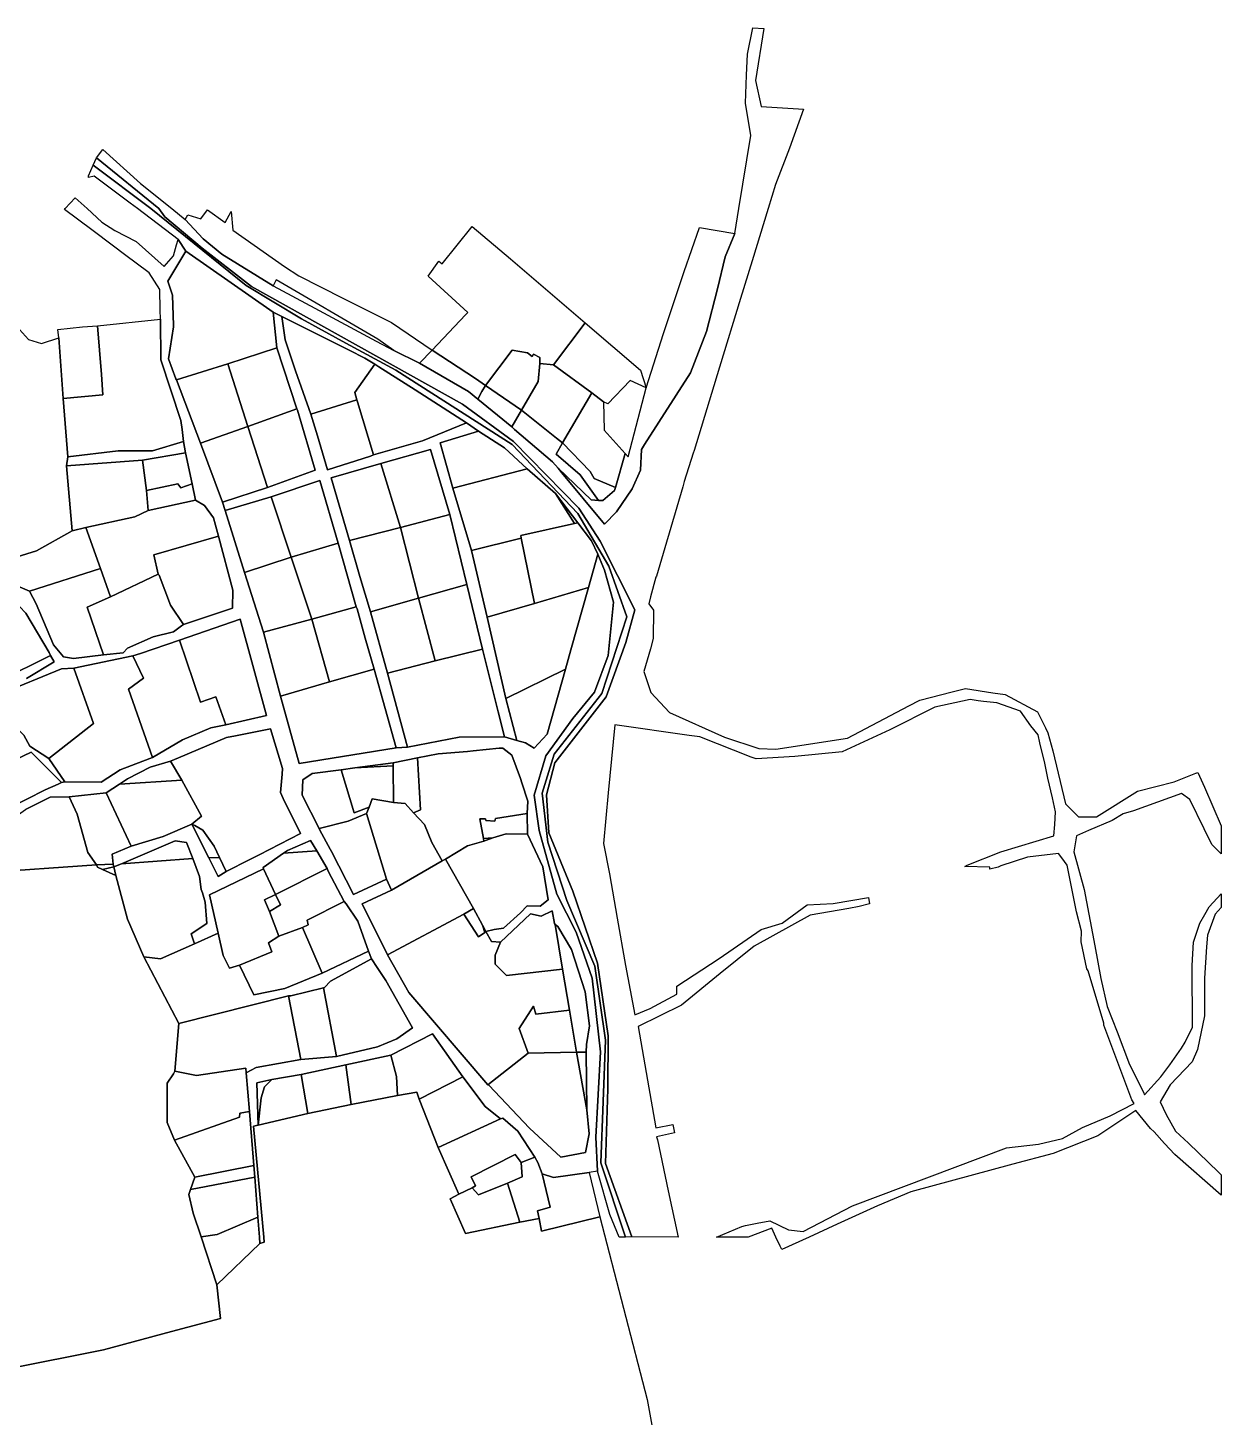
# Model space of a CAD drawing. Header units: feet. Extents: x 197796 to 199821, y 552499 to 555392.
# Drawn here: x 199588.9 to 199821.1, y 554070.7 to 554340.9 of the extents above; entities that cross this region are included whole.
import ezdxf

# ---------------------------------------------------------------- set-up
doc = ezdxf.new("R2010")
doc.units = ezdxf.units.FT
doc.header["$MEASUREMENT"] = 0
doc.layers.add('wipco_지적', color=20, linetype='CONTINUOUS')

msp = doc.modelspace()

# ---------------------------------------------------------------- linework, layer by layer
at = {"layer": 'wipco_지적', "color": 20}
for points in [[(199732.1, 554340.78), (199730.45, 554330.69), (199731.61, 554325.64), (199738.82, 554325.2), (199739.82, 554325.08), (199737.07, 554317.54), (199734.35, 554310.43), (199732.92, 554305.76), (199729.83, 554295.61), (199727.58, 554288.26), (199723.48, 554274.92), (199721.94, 554269.84), (199718.54, 554258.74), (199718.34, 554258.24), (199716.62, 554252.67), (199716.37, 554251.64), (199712.87, 554239.8), (199711.23, 554234.3), (199711.11, 554234.1), (199710.06, 554230.29), (199709.71, 554228.88), (199710.62, 554227.65), (199710.55, 554222.17), (199710.04, 554220.13), (199708.73, 554215.72), (199710.13, 554211.68), (199713.78, 554207.75), (199724.48, 554202.95), (199731.14, 554200.79), (199734.44, 554200.62), (199748.38, 554202.77), (199760.28, 554209.1), (199762.42, 554210.16), (199768.73, 554211.77), (199771.3, 554212.44), (199776.61, 554211.62), (199779.01, 554211.29), (199785.33, 554207.91), (199786.88, 554204.78), (199787.35, 554203.79), (199788.31, 554200.29), (199790.75, 554190.02), (199793.27, 554187.5), (199794.66, 554187.47), (199796.78, 554187.5), (199804.79, 554192.47), (199811.9, 554194.29), (199816.15, 554195.97), (199816.52, 554196.12), (199817.79, 554193.27), (199821.06, 554185.72), (199821.06, 554180.28), (199819.23, 554182.08), (199817.75, 554185.15), (199814.94, 554190.87), (199813.33, 554191.99), (199804.01, 554188.64), (199801.99, 554188.09), (199799.86, 554186.75), (199795.26, 554184.84), (199792.93, 554183.81), (199792.39, 554180.67), (199794.37, 554173.33), (199796.45, 554162.39), (199797.65, 554156.05), (199798.85, 554150.59), (199800.82, 554145.66), (199803.25, 554139.33), (199805.94, 554133.96), (199806.16, 554133.43), (199809.33, 554136.93), (199811.05, 554139.27), (199813.36, 554142.51), (199814.05, 554143.67), (199815.48, 554146.58), (199815.42, 554158.54), (199815.67, 554163.12), (199816.9, 554166.8), (199817.84, 554168.47), (199818.73, 554170.01), (199821.06, 554172.52), (199821.06, 554169.88), (199819.9, 554168.55), (199818.41, 554164.49), (199818.17, 554162.21), (199817.78, 554156.09), (199817.81, 554149.8), (199817.78, 554148.81), (199816.43, 554142.25), (199815.38, 554139.81), (199811.1, 554135.39), (199809.18, 554132.05), (199810.36, 554129.56), (199812.19, 554126.38), (199814.67, 554124.01), (199820.55, 554118.37), (199821.06, 554117.89), (199821.06, 554113.92), (199812.03, 554121.83), (199810.03, 554123.97), (199807.99, 554126.25), (199807.29, 554126.85), (199804.48, 554130.4), (199797.06, 554125.46), (199788.35, 554122.02), (199780.5, 554119.93), (199760.69, 554114.54), (199754.22, 554111.81), (199746.38, 554108.24), (199740.92, 554105.76), (199735.6, 554103.33), (199735.25, 554103.99), (199734.44, 554105.76), (199733.64, 554107.49), (199729.06, 554105.76), (199722.92, 554105.76), (199727.8, 554107.82), (199728.51, 554108.02), (199730.78, 554108.46), (199733.27, 554108.89), (199736.87, 554107.19), (199739.78, 554106.84), (199749.34, 554111.85), (199779.27, 554123.09), (199785.53, 554123.84), (199790.21, 554124.92), (199794.09, 554127.08), (199799.49, 554129.36), (199804.11, 554131.75), (199803.65, 554132.43), (199798.2, 554146.95), (199798.22, 554147.33), (199795.16, 554157.53), (199794.89, 554157.94), (199793.79, 554163.14), (199793.88, 554165.24), (199792.9, 554169.01), (199791.11, 554178.09), (199790.04, 554179.53), (199789.42, 554180.34), (199783.37, 554179.61), (199778.22, 554177.93), (199777.65, 554177.7), (199776.07, 554177.3), (199776.03, 554177.69), (199771.17, 554177.82), (199771.65, 554178.09), (199778.18, 554180.66), (199788.5, 554183.8), (199788.67, 554185.99), (199788.84, 554188.45), (199788.21, 554191.2), (199787.34, 554195.03), (199786.73, 554197.91), (199785.77, 554201.9), (199785.44, 554203.4), (199784.05, 554205.16), (199782.03, 554208), (199777.43, 554209.65), (199774.8, 554209.93), (199773.76, 554210.06), (199772.2, 554210.27), (199765.36, 554208.78), (199756.6, 554204.4), (199747.35, 554200.11), (199738.13, 554199.23), (199730.59, 554198.76), (199729.61, 554199.07), (199719.67, 554203.07), (199717.59, 554203.3), (199703.09, 554205.36), (199701.85, 554192.14), (199700.93, 554182.3), (199702.06, 554176.39), (199703.55, 554167.79), (199705.2, 554158.57), (199707, 554148.99), (199710.01, 554150.19), (199715.16, 554152.98), (199715.19, 554154.53), (199723.43, 554159.96), (199731.6, 554165.54), (199735.69, 554166.82), (199740.51, 554170.39), (199745.57, 554170.62), (199752.46, 554171.78), (199752.68, 554170.58), (199750.61, 554170.07), (199748.64, 554169.67), (199741.11, 554168.38), (199730.19, 554162.32), (199723.6, 554157.02), (199716.11, 554150.87), (199707.65, 554146.72), (199709.49, 554136.25), (199711.09, 554127), (199714.37, 554127.66), (199714.71, 554126), (199711.24, 554125.28), (199711.41, 554124.69), (199713.49, 554114.76), (199715.44, 554105.76), (199706.42, 554105.77), (199701.3, 554120.04), (199701.75, 554134.57), (199701.82, 554144.86), (199699.77, 554159.04), (199694.97, 554173.02), (199690.25, 554184.38), (199689.85, 554191.77), (199691.48, 554197.96), (199701.44, 554210.8), (199705.25, 554221.39), (199707.02, 554227.72), (199700.28, 554241.11), (199696.13, 554247.52), (199683.4, 554260.49), (199673.52, 554267.71), (199632.46, 554290.63), (199622.85, 554298.06), (199615.57, 554304.19), (199614.42, 554305.76), (199602.31, 554315.62), (199603.54, 554317.27), (199610.87, 554310.68), (199616.96, 554305.76), (199619.56, 554303.66), (199623.02, 554299.92), (199626.67, 554296.89), (199636.67, 554290.77), (199644.79, 554286.38), (199656.69, 554279.96), (199660.16, 554278.2), (199665.12, 554275.69), (199674.65, 554270.21), (199676.49, 554268.71), (199683.07, 554263.32), (199683.61, 554262.79), (199690.99, 554256.51), (199692.11, 554255.32), (199692.78, 554254.41), (199701.13, 554244.4), (199703.47, 554246.78), (199706.52, 554251.28), (199708.09, 554254.9), (199708.33, 554258.92), (199708.9, 554259.9), (199717.83, 554273.81), (199720.96, 554281.87), (199723.06, 554290.14), (199724.56, 554296.39), (199726.47, 554300.9), (199727.26, 554305.76), (199729.58, 554320), (199728.56, 554326.29), (199728.74, 554331.73), (199728.93, 554335.79), (199729.96, 554340.94), (199732.1, 554340.78)], [(199705.22, 554105.76), (199703.94, 554105.76), (199702.17, 554110.15), (199699.72, 554118.54), (199699.45, 554125.16), (199700.36, 554141.81), (199698.7, 554156.12), (199695.58, 554165.04), (199691.81, 554172.45), (199688.41, 554184.8), (199687.44, 554191.71), (199689.68, 554199.36), (199694.93, 554206.59), (199699.16, 554211.7), (199701.81, 554218.83), (199702.88, 554229.24), (199701.13, 554235.47), (199699.79, 554238.55), (199698.57, 554241.15), (199695.92, 554244.63), (199691.56, 554250.38), (199686.1, 554255.19), (199681.66, 554259.27), (199676.63, 554262.46), (199674.24, 554264.11), (199664.26, 554270.54), (199657.2, 554275.02), (199656.43, 554275.5), (199654.52, 554276.68), (199651.46, 554278.27), (199638.34, 554284.81), (199636.69, 554285.61), (199619.69, 554297.52), (199618.17, 554299.74), (199610.29, 554305.76), (199608.86, 554306.85), (199601.85, 554312.06), (199600.74, 554311.84), (199600.74, 554312.15), (199601.67, 554314.19), (199612.88, 554305.76), (199631.4, 554290.81), (199642.19, 554284.31), (199650.82, 554279.62), (199660.51, 554274.32), (199683.17, 554259.91), (199695.9, 554246.46), (199701.93, 554236.22), (199705.43, 554226.35), (199700.56, 554211.48), (199691.3, 554199.69), (199689, 554192.07), (199690.06, 554182.53), (199693.78, 554171.21), (199699.2, 554158.43), (199701.31, 554144.08), (199700.42, 554120.2), (199705.22, 554105.76)], [(199602.31, 554315.62), (199614.42, 554305.76), (199615.57, 554304.19), (199622.85, 554298.06), (199632.46, 554290.63), (199673.52, 554267.71), (199683.4, 554260.49), (199696.13, 554247.52), (199700.28, 554241.11), (199707.02, 554227.72), (199705.25, 554221.39), (199701.44, 554210.8), (199691.48, 554197.96), (199689.85, 554191.77), (199690.25, 554184.38), (199694.97, 554173.02), (199699.77, 554159.04), (199701.82, 554144.86), (199701.75, 554134.57), (199701.3, 554120.04), (199706.42, 554105.77), (199705.22, 554105.76), (199700.42, 554120.2), (199701.31, 554144.08), (199699.2, 554158.43), (199693.78, 554171.21), (199690.06, 554182.53), (199689, 554192.07), (199691.3, 554199.69), (199700.56, 554211.48), (199705.43, 554226.35), (199701.93, 554236.22), (199695.9, 554246.46), (199683.17, 554259.91), (199660.51, 554274.32), (199650.82, 554279.62), (199642.19, 554284.31), (199631.4, 554290.81), (199612.88, 554305.76), (199601.67, 554314.19), (199602.31, 554315.62)], [(199665.12, 554275.69), (199660.16, 554278.2), (199657.01, 554280.39), (199637.23, 554291.9), (199636.67, 554290.77), (199626.67, 554296.89), (199623.02, 554299.92), (199619.56, 554303.66), (199620.09, 554304.53), (199622.62, 554303.75), (199623.91, 554305.52), (199627.3, 554303.06), (199628.51, 554305.19), (199628.83, 554301.55), (199638.85, 554294.51), (199641.68, 554292.67), (199650.21, 554288.36), (199659.71, 554283.65), (199667.61, 554278.26), (199665.12, 554275.69)], [(199675.39, 554302.26), (199682.81, 554296), (199697.32, 554283.54), (199691.16, 554275.37), (199688.5, 554275.67), (199688.54, 554276.82), (199687.29, 554277.45), (199687.01, 554277.01), (199686.11, 554277.7), (199683.13, 554278.27), (199677.99, 554271.34), (199675.99, 554272.73), (199667.61, 554278.26), (199674.07, 554285.14), (199674.55, 554285.59), (199666.82, 554292.6), (199668.86, 554295.56), (199669.56, 554295.04), (199675.39, 554302.26)], [(199719.61, 554302.12), (199726.47, 554300.9), (199724.56, 554296.39), (199723.06, 554290.14), (199720.96, 554281.87), (199717.83, 554273.81), (199708.9, 554259.9), (199708.33, 554258.92), (199708.09, 554254.9), (199706.52, 554251.28), (199703.47, 554246.78), (199701.13, 554244.4), (199692.78, 554254.41), (199692.11, 554255.32), (199698.49, 554249.12), (199699.96, 554249.02), (199700.81, 554248.98), (199703.05, 554250.95), (199703.24, 554251.54), (199705.11, 554258.15), (199705.74, 554257.49), (199709.23, 554270.9), (199712.61, 554281.5), (199716.59, 554293.56), (199719.61, 554302.12)], [(199636.69, 554285.61), (199637.41, 554278.7), (199627.86, 554275.56), (199617.89, 554272.45), (199617.74, 554272.66), (199616.31, 554276.57), (199617.31, 554282.76), (199617.29, 554283.01), (199617.08, 554288.92), (199616.19, 554291.68), (199619.69, 554297.52), (199636.69, 554285.61)], [(199614.75, 554284.27), (199614.85, 554276.39), (199618.7, 554264.54), (199618.98, 554262.83), (199619.25, 554260.45), (199613.2, 554258.63), (199606.55, 554258.68), (199596.76, 554257.48), (199595.84, 554268.85), (199603.52, 554269.55), (199603.29, 554273.52), (199602.48, 554282.99), (199614.75, 554284.27)], [(199638.34, 554284.81), (199639, 554280.22), (199641.02, 554274.22), (199644, 554265.82), (199645.3, 554261.56), (199647.24, 554254.94), (199655.58, 554257.63), (199656.21, 554257.89), (199665.72, 554260.63), (199674.24, 554264.11), (199676.63, 554262.46), (199669.13, 554260.21), (199671.6, 554251.43), (199675.22, 554239.31), (199678.28, 554226.29), (199681.95, 554210.48), (199684.08, 554202.3), (199681.64, 554203.07), (199680.41, 554207.91), (199677.41, 554220.08), (199674.34, 554232.65), (199671.01, 554246.31), (199667.25, 554258.9), (199657.62, 554256.21), (199647.94, 554253.39), (199651.51, 554241.2), (199653.55, 554234.19), (199655.58, 554227.36), (199658.88, 554215.45), (199662.79, 554201.05), (199660.58, 554200.88), (199656.28, 554216.19), (199654.58, 554222.26), (199652.99, 554227.93), (199652.83, 554228.32), (199649.33, 554240.69), (199645.72, 554252.87), (199636.26, 554249.69), (199627.3, 554247.06), (199626.78, 554248.68), (199635.54, 554251.55), (199644.84, 554254.89), (199641.4, 554266.58), (199641.27, 554266.83), (199637.41, 554278.7), (199636.69, 554285.61), (199638.34, 554284.81)], [(199638.34, 554284.81), (199651.46, 554278.27), (199654.52, 554276.68), (199656.43, 554275.5), (199652.58, 554270.03), (199652.92, 554268.58), (199644, 554265.82), (199641.02, 554274.22), (199639, 554280.22), (199638.34, 554284.81)], [(199602.48, 554282.99), (199603.29, 554273.52), (199603.52, 554269.55), (199595.84, 554268.85), (199594.96, 554280.63), (199594.78, 554282.25), (199599.58, 554282.76), (199602.48, 554282.99)], [(199697.32, 554283.54), (199708.08, 554274.38), (199709.23, 554270.9), (199706.08, 554272.34), (199701.75, 554267.79), (199700.94, 554268.18), (199698.67, 554269.97), (199691.16, 554275.37), (199697.32, 554283.54)], [(199627.86, 554275.56), (199637.41, 554278.7), (199641.27, 554266.83), (199631.73, 554263.37), (199627.86, 554275.56)], [(199667.61, 554278.26), (199675.99, 554272.73), (199677.99, 554271.34), (199677.22, 554270.22), (199676.49, 554268.71), (199674.65, 554270.21), (199665.12, 554275.69), (199667.61, 554278.26)], [(199688.5, 554275.67), (199688.19, 554272.16), (199684.99, 554266.59), (199677.99, 554271.34), (199683.13, 554278.27), (199686.11, 554277.7), (199687.01, 554277.01), (199687.29, 554277.45), (199688.54, 554276.82), (199688.5, 554275.67)], [(199617.89, 554272.45), (199627.86, 554275.56), (199631.73, 554263.37), (199622.56, 554260.14), (199617.89, 554272.45)], [(199652.92, 554268.58), (199652.58, 554270.03), (199656.43, 554275.5), (199657.2, 554275.02), (199664.26, 554270.54), (199674.24, 554264.11), (199665.72, 554260.63), (199656.21, 554257.89), (199653.06, 554268.17), (199652.92, 554268.58)], [(199688.5, 554275.67), (199691.16, 554275.37), (199698.67, 554269.97), (199692.92, 554260.2), (199691.76, 554261.13), (199684.99, 554266.59), (199688.19, 554272.16), (199688.5, 554275.67)], [(199677.99, 554271.34), (199684.99, 554266.59), (199683.07, 554263.32), (199676.49, 554268.71), (199677.22, 554270.22), (199677.99, 554271.34)], [(199644, 554265.82), (199652.92, 554268.58), (199653.06, 554268.17), (199656.21, 554257.89), (199655.58, 554257.63), (199647.24, 554254.94), (199645.3, 554261.56), (199644, 554265.82)], [(199698.67, 554269.97), (199700.94, 554268.18), (199701.06, 554262.65), (199705.11, 554258.15), (199703.24, 554251.54), (199699.11, 554253.25), (199698.29, 554254.62), (199692.92, 554260.2), (199698.67, 554269.97)], [(199641.27, 554266.83), (199641.4, 554266.58), (199644.84, 554254.89), (199635.54, 554251.55), (199631.73, 554263.37), (199641.27, 554266.83)], [(199683.07, 554263.32), (199684.99, 554266.59), (199691.76, 554261.13), (199692.92, 554260.2), (199691.72, 554258.02), (199696.39, 554253.98), (199699.96, 554249.02), (199698.49, 554249.12), (199692.11, 554255.32), (199690.99, 554256.51), (199683.61, 554262.79), (199683.07, 554263.32)], [(199631.73, 554263.37), (199635.54, 554251.55), (199626.78, 554248.68), (199622.56, 554260.14), (199631.73, 554263.37)], [(199676.63, 554262.46), (199681.66, 554259.27), (199686.1, 554255.19), (199671.6, 554251.43), (199669.13, 554260.21), (199676.63, 554262.46)], [(199619.25, 554260.45), (199619.59, 554258.26), (199611.24, 554256.87), (199596.48, 554255.72), (199596.76, 554257.48), (199606.55, 554258.68), (199613.2, 554258.63), (199619.25, 554260.45)], [(199703.24, 554251.54), (199703.05, 554250.95), (199700.81, 554248.98), (199699.96, 554249.02), (199696.39, 554253.98), (199691.72, 554258.02), (199692.92, 554260.2), (199698.29, 554254.62), (199699.11, 554253.25), (199703.24, 554251.54)], [(199596.48, 554255.72), (199611.24, 554256.87), (199612, 554250.92), (199612.35, 554247.08), (199609.73, 554245.85), (199600.23, 554243.78), (199597.59, 554243.08), (199596.48, 554255.72)], [(199611.24, 554256.87), (199619.59, 554258.26), (199620.91, 554252.27), (199618.74, 554251.45), (199618.1, 554252.22), (199612, 554250.92), (199611.24, 554256.87)], [(199657.62, 554256.21), (199667.25, 554258.9), (199671.01, 554246.31), (199661.44, 554243.76), (199657.62, 554256.21)], [(199661.44, 554243.76), (199651.51, 554241.2), (199647.94, 554253.39), (199657.62, 554256.21), (199661.44, 554243.76)], [(199686.1, 554255.19), (199691.56, 554250.38), (199695.3, 554244.51), (199684.81, 554242.22), (199684.92, 554241.69), (199675.22, 554239.31), (199671.6, 554251.43), (199686.1, 554255.19)], [(199620.91, 554252.27), (199621.58, 554249.04), (199612.35, 554247.08), (199612, 554250.92), (199618.1, 554252.22), (199618.74, 554251.45), (199620.91, 554252.27)], [(199636.26, 554249.69), (199645.72, 554252.87), (199649.33, 554240.69), (199640.16, 554237.97), (199636.26, 554249.69)], [(199612.35, 554247.08), (199621.58, 554249.04), (199623.34, 554248), (199625.05, 554245.63), (199626.02, 554242.04), (199613.43, 554238.41), (199614.33, 554234.69), (199605.03, 554230.27), (199603.09, 554235.8), (199600.23, 554243.78), (199609.73, 554245.85), (199612.35, 554247.08)], [(199627.3, 554247.06), (199636.26, 554249.69), (199640.16, 554237.97), (199631.09, 554235.01), (199627.3, 554247.06)], [(199691.56, 554250.38), (199695.92, 554244.63), (199695.3, 554244.51), (199691.56, 554250.38)], [(199671.01, 554246.31), (199674.34, 554232.65), (199664.96, 554230.01), (199661.44, 554243.76), (199671.01, 554246.31)], [(199597.59, 554243.08), (199600.23, 554243.78), (199603.09, 554235.8), (199589.27, 554231.37), (199585.52, 554233), (199583.24, 554235.48), (199583.97, 554237.15), (199590.63, 554239.24), (199597.59, 554243.08)], [(199661.44, 554243.76), (199664.96, 554230.01), (199655.58, 554227.36), (199653.55, 554234.19), (199651.51, 554241.2), (199661.44, 554243.76)], [(199695.92, 554244.63), (199698.57, 554241.15), (199699.79, 554238.55), (199697.98, 554232.11), (199687.51, 554228.99), (199684.92, 554241.69), (199684.81, 554242.22), (199695.3, 554244.51), (199695.92, 554244.63)], [(199614.33, 554234.69), (199613.43, 554238.41), (199626.02, 554242.04), (199628.81, 554231.59), (199628.78, 554228.07), (199619.21, 554224.89), (199616.69, 554228.62), (199614.49, 554234.45), (199614.33, 554234.69)], [(199649.33, 554240.69), (199652.83, 554228.32), (199644.17, 554225.95), (199640.16, 554237.97), (199649.33, 554240.69)], [(199675.22, 554239.31), (199684.92, 554241.69), (199687.51, 554228.99), (199678.28, 554226.29), (199675.22, 554239.31)], [(199640.16, 554237.97), (199644.17, 554225.95), (199634.81, 554223.39), (199631.09, 554235.01), (199640.16, 554237.97)], [(199603.09, 554235.8), (199605.03, 554230.27), (199600.46, 554228.25), (199603.64, 554219.01), (199597.83, 554218.3), (199595.91, 554218.63), (199593.96, 554220.93), (199590.57, 554228.92), (199589.27, 554231.37), (199603.09, 554235.8)], [(199605.03, 554230.27), (199614.33, 554234.69), (199614.49, 554234.45), (199616.69, 554228.62), (199619.21, 554224.89), (199618.83, 554224.66), (199617.27, 554223.49), (199613.35, 554222.52), (199608.32, 554220.28), (199607.51, 554219.36), (199603.64, 554219.01), (199600.46, 554228.25), (199605.03, 554230.27)], [(199664.96, 554230.01), (199674.34, 554232.65), (199677.41, 554220.08), (199668.15, 554217.82), (199664.96, 554230.01)], [(199664.96, 554230.01), (199668.15, 554217.82), (199658.88, 554215.45), (199655.58, 554227.36), (199664.96, 554230.01)], [(199687.51, 554228.99), (199697.98, 554232.11), (199694.57, 554219.97), (199693.5, 554216.17), (199681.95, 554210.48), (199678.28, 554226.29), (199687.51, 554228.99)], [(199587.32, 554228.38), (199588.54, 554227.08), (199593.12, 554219.44), (199593.39, 554218.87), (199583.35, 554213.91), (199580.33, 554223.91), (199583.49, 554224.83), (199585.01, 554227.51), (199587.32, 554228.38)], [(199652.83, 554228.32), (199652.99, 554227.93), (199654.58, 554222.26), (199656.28, 554216.19), (199647.62, 554213.72), (199644.17, 554225.95), (199652.83, 554228.32)], [(199618.46, 554221.84), (199630.25, 554225.95), (199635.38, 554207.21), (199627.48, 554205.4), (199625.52, 554210.82), (199622.53, 554209.78), (199618.46, 554221.84)], [(199634.81, 554223.39), (199644.17, 554225.95), (199647.62, 554213.72), (199638.06, 554210.97), (199634.81, 554223.39)], [(199609.38, 554218.77), (199610.84, 554219.22), (199618.46, 554221.84), (199622.53, 554209.78), (199625.52, 554210.82), (199627.48, 554205.4), (199624.55, 554204.76), (199619.06, 554202.46), (199613.19, 554199.05), (199608.51, 554212.28), (199611.44, 554214.45), (199609.38, 554218.77)], [(199677.41, 554220.08), (199680.41, 554207.91), (199681.64, 554203.07), (199672.84, 554203), (199662.79, 554201.05), (199658.88, 554215.45), (199668.15, 554217.82), (199677.41, 554220.08)], [(199583.44, 554211.37), (199595.48, 554216.24), (199597.91, 554216.4), (199601.75, 554205.62), (199593.01, 554198.85), (199589.37, 554201.24), (199588.17, 554203.37), (199585.68, 554205.75), (199583.44, 554211.37)], [(199597.91, 554216.4), (199609.38, 554218.77), (199611.44, 554214.45), (199608.51, 554212.28), (199613.19, 554199.05), (199611.32, 554198.3), (199606.91, 554196.65), (199603.2, 554194.2), (199596.12, 554194.28), (199593.01, 554198.85), (199601.75, 554205.62), (199597.91, 554216.4)], [(199656.28, 554216.19), (199660.58, 554200.88), (199641.72, 554197.85), (199638.06, 554210.97), (199647.62, 554213.72), (199656.28, 554216.19)], [(199681.95, 554210.48), (199693.5, 554216.17), (199689.94, 554203.56), (199687.43, 554200.83), (199685.74, 554201.86), (199684.08, 554202.3), (199681.95, 554210.48)], [(199585.68, 554205.75), (199588.17, 554203.37), (199589.37, 554201.24), (199593.01, 554198.85), (199596.12, 554194.28), (199595.51, 554194.16), (199589.61, 554200.07), (199581.92, 554196.4), (199579.36, 554202.1), (199584.2, 554204.87), (199585.68, 554205.75)], [(199616.69, 554198.34), (199618.25, 554198.95), (199627.62, 554202.88), (199629.36, 554203.22), (199636.13, 554204.58), (199638.51, 554196.88), (199638.39, 554195.8), (199638.06, 554192.22), (199638.62, 554191.02), (199642.01, 554184.26), (199633.95, 554180.07), (199632.13, 554179.2), (199627.51, 554176.84), (199626.24, 554179.6), (199625.19, 554181.78), (199622.96, 554184.91), (199621.41, 554185.81), (199620.86, 554186.05), (199622.74, 554187.6), (199618.89, 554194.61), (199616.69, 554198.34)], [(199581.92, 554196.4), (199589.61, 554200.07), (199595.51, 554194.16), (199594.88, 554193.82), (199592.29, 554192.73), (199585.21, 554189.09), (199583.86, 554192.11), (199582.12, 554195.87), (199581.92, 554196.4)], [(199680.62, 554200.85), (199675.54, 554200.3), (199674.47, 554200.21), (199668.79, 554199.72), (199664.75, 554198.95), (199660.01, 554197.98), (199652.53, 554197), (199649.86, 554196.64), (199644.22, 554195.93), (199642.44, 554194.68), (199642.3, 554191.71), (199645.63, 554185.23), (199645.72, 554184.92), (199647.72, 554181.2), (199647.98, 554180.75), (199652.27, 554172.39), (199658.71, 554175.33), (199659.71, 554173.2), (199654, 554170.54), (199658.88, 554160.62), (199663.04, 554153.3), (199678.42, 554135.37), (199678.62, 554135.29), (199686.49, 554126.94), (199692.63, 554121.3), (199697.44, 554122.22), (199698.11, 554125.81), (199697.65, 554130.51), (199697.57, 554141.73), (199697.6, 554143.21), (199698.21, 554146.85), (199697.36, 554153.47), (199694.66, 554161.7), (199692, 554166.18), (199691.5, 554166.52), (199691.38, 554166.71), (199690.93, 554169.23), (199688.76, 554168.15), (199686.73, 554168.62), (199680.86, 554163.13), (199679.14, 554163.21), (199678.05, 554165.15), (199679.62, 554165.54), (199681.46, 554165.84), (199684.74, 554168.84), (199686.09, 554170.18), (199688.62, 554170.12), (199690.16, 554171.32), (199689.14, 554177.75), (199686.13, 554184.14), (199686.09, 554188.1), (199686.18, 554190.5), (199685.01, 554194.07), (199684.77, 554194.93), (199683.11, 554199.48), (199681.33, 554200.82), (199680.62, 554200.85)], [(199664.75, 554198.95), (199668.79, 554199.72), (199674.47, 554200.21), (199675.54, 554200.3), (199680.62, 554200.85), (199681.33, 554200.82), (199683.11, 554199.48), (199684.77, 554194.93), (199685.01, 554194.07), (199686.18, 554190.5), (199686.09, 554188.1), (199679.93, 554187.17), (199679.77, 554186.61), (199678.05, 554186.79), (199677.94, 554187.12), (199676.87, 554187.08), (199677.55, 554183.25), (199677.62, 554182.78), (199674.45, 554181.82), (199670.19, 554179.25), (199669.51, 554178.93), (199667.54, 554182.48), (199666.1, 554185.99), (199663.94, 554188.28), (199665.29, 554188.82), (199664.75, 554198.95)], [(199616.69, 554198.34), (199618.89, 554194.61), (199606.77, 554193.86), (199608.31, 554194.85), (199612.77, 554197.15), (199616.69, 554198.34)], [(199652.53, 554197), (199660, 554197.4), (199660.04, 554190.28), (199655.92, 554190.96), (199655.34, 554189.37), (199652.45, 554188.26), (199649.86, 554196.64), (199652.53, 554197)], [(199660, 554197.4), (199652.53, 554197), (199660.01, 554197.98), (199660, 554197.4)], [(199664.75, 554198.95), (199665.29, 554188.82), (199663.94, 554188.28), (199662.36, 554190.08), (199660.04, 554190.28), (199660, 554197.4), (199660.01, 554197.98), (199664.75, 554198.95)], [(199655.34, 554189.37), (199654.85, 554188.11), (199651.23, 554186.66), (199645.63, 554185.23), (199642.3, 554191.71), (199642.44, 554194.68), (199644.22, 554195.93), (199649.86, 554196.64), (199652.45, 554188.26), (199655.34, 554189.37)], [(199596.97, 554191.36), (199604.2, 554192.15), (199609.07, 554181.8), (199605.34, 554180.19), (199605.57, 554178.27), (199602.3, 554178.13), (199600.59, 554180.53), (199598.55, 554188.02), (199596.97, 554191.36)], [(199606.77, 554193.86), (199618.89, 554194.61), (199622.74, 554187.6), (199620.86, 554186.05), (199615.3, 554183.67), (199609.07, 554181.8), (199604.2, 554192.15), (199606.77, 554193.86)], [(199577.44, 554179.17), (199578.93, 554181.35), (199583.07, 554185.06), (199588.52, 554188.88), (199593.3, 554191.28), (199596.97, 554191.36), (199598.55, 554188.02), (199600.59, 554180.53), (199602.3, 554178.13), (199580.01, 554176.58), (199577.44, 554179.17)], [(199660.04, 554190.28), (199662.36, 554190.08), (199663.94, 554188.28), (199666.1, 554185.99), (199667.54, 554182.48), (199669.51, 554178.93), (199659.71, 554173.2), (199658.71, 554175.33), (199654.85, 554188.11), (199655.34, 554189.37), (199655.92, 554190.96), (199660.04, 554190.28)], [(199654.85, 554188.11), (199658.71, 554175.33), (199652.27, 554172.39), (199647.98, 554180.75), (199647.72, 554181.2), (199645.72, 554184.92), (199645.63, 554185.23), (199651.23, 554186.66), (199654.85, 554188.11)], [(199686.13, 554184.14), (199681.99, 554184.2), (199679.42, 554183.42), (199677.55, 554183.25), (199676.87, 554187.08), (199677.94, 554187.12), (199678.05, 554186.79), (199679.77, 554186.61), (199679.93, 554187.17), (199686.09, 554188.1), (199686.13, 554184.14)], [(199620.86, 554186.05), (199621.41, 554185.81), (199622.96, 554184.91), (199625.19, 554181.78), (199626.24, 554179.6), (199624.17, 554179.54), (199620.86, 554186.05)], [(199686.13, 554184.14), (199689.14, 554177.75), (199690.16, 554171.32), (199688.62, 554170.12), (199686.09, 554170.18), (199684.74, 554168.84), (199681.46, 554165.84), (199679.62, 554165.54), (199678.05, 554165.15), (199677.36, 554166.43), (199675.65, 554169.63), (199670.19, 554179.25), (199674.45, 554181.82), (199677.62, 554182.78), (199679.42, 554183.42), (199681.99, 554184.2), (199686.13, 554184.14)], [(199621.06, 554179.4), (199607.18, 554178.31), (199617.62, 554182.84), (199619.8, 554182.52), (199621.06, 554179.4)], [(199645.17, 554180.87), (199638.65, 554180.41), (199639.43, 554180.95), (199643.95, 554182.87), (199645.17, 554180.87)], [(199679.42, 554183.42), (199677.62, 554182.78), (199677.55, 554183.25), (199679.42, 554183.42)], [(199621.06, 554179.4), (199622.34, 554175.9), (199622.66, 554173.33), (199622.92, 554172.7), (199623.46, 554170.86), (199623.74, 554166.73), (199620.69, 554164.7), (199621.35, 554162.78), (199614.73, 554159.85), (199611.51, 554160.24), (199608.33, 554167.61), (199606.09, 554176.09), (199605.7, 554177.78), (199607.18, 554178.31), (199621.06, 554179.4)], [(199624.17, 554179.54), (199626.24, 554179.6), (199627.51, 554176.84), (199626, 554175.9), (199624.17, 554179.54)], [(199645.17, 554180.87), (199647.17, 554177.44), (199637.11, 554172.4), (199634.79, 554177.37), (199634.69, 554177.63), (199638.65, 554180.41), (199645.17, 554180.87)], [(199669.51, 554178.93), (199670.19, 554179.25), (199675.65, 554169.63), (199673.73, 554168.56), (199658.88, 554160.62), (199654, 554170.54), (199659.71, 554173.2), (199669.51, 554178.93)], [(199602.3, 554178.13), (199605.57, 554178.27), (199605.7, 554177.78), (199603.5, 554177.25), (199602.53, 554177.72), (199602.3, 554178.13)], [(199605.7, 554177.78), (199606.09, 554176.09), (199603.5, 554177.25), (199605.7, 554177.78)], [(199634.79, 554177.37), (199637.11, 554172.4), (199635.01, 554171.31), (199635.93, 554169.08), (199637.78, 554164.3), (199635.76, 554163), (199636.38, 554161.23), (199630.11, 554158.64), (199628.17, 554158.07), (199626.95, 554160.53), (199625.95, 554164.83), (199624.29, 554172.31), (199634.79, 554177.37)], [(199637.11, 554172.4), (199647.17, 554177.44), (199647.35, 554176.93), (199650.48, 554171), (199643.27, 554167.38), (199643.46, 554166.48), (199642.39, 554165.94), (199637.78, 554164.3), (199635.93, 554169.08), (199638.08, 554170.35), (199637.11, 554172.4)], [(199637.11, 554172.4), (199638.08, 554170.35), (199635.93, 554169.08), (199635.01, 554171.31), (199637.11, 554172.4)], [(199650.48, 554171), (199650.88, 554170.55), (199653.13, 554167.21), (199655.22, 554161.33), (199646.18, 554157.1), (199642.39, 554165.94), (199643.46, 554166.48), (199643.27, 554167.38), (199650.48, 554171)], [(199678.05, 554165.15), (199679.14, 554163.21), (199680.86, 554163.13), (199679.85, 554160.61), (199679.87, 554158.86), (199682.05, 554156.6), (199692.91, 554157.85), (199694.28, 554149.86), (199687.74, 554149.08), (199687.29, 554150.66), (199684.54, 554146.32), (199686.27, 554141.49), (199678.42, 554135.37), (199663.04, 554153.3), (199658.88, 554160.62), (199673.73, 554168.56), (199676.62, 554164.14), (199677.83, 554165), (199678.05, 554165.15)], [(199673.73, 554168.56), (199675.65, 554169.63), (199677.36, 554166.43), (199677.83, 554165), (199676.62, 554164.14), (199673.73, 554168.56)], [(199691.5, 554166.52), (199692.91, 554157.85), (199682.05, 554156.6), (199679.87, 554158.86), (199679.85, 554160.61), (199680.86, 554163.13), (199686.73, 554168.62), (199688.76, 554168.15), (199690.93, 554169.23), (199691.38, 554166.71), (199691.5, 554166.52)], [(199642.39, 554165.94), (199646.18, 554157.1), (199638.93, 554154.09), (199632.89, 554152.86), (199630.11, 554158.64), (199636.38, 554161.23), (199635.76, 554163), (199637.78, 554164.3), (199642.39, 554165.94)], [(199678.05, 554165.15), (199677.83, 554165), (199677.36, 554166.43), (199678.05, 554165.15)], [(199691.5, 554166.52), (199692, 554166.18), (199694.66, 554161.7), (199697.36, 554153.47), (199698.21, 554146.85), (199697.6, 554143.21), (199697.57, 554141.73), (199695.66, 554141.72), (199694.28, 554149.86), (199692.91, 554157.85), (199691.5, 554166.52)], [(199621.35, 554162.78), (199625.95, 554164.83), (199626.95, 554160.53), (199628.17, 554158.07), (199630.11, 554158.64), (199632.89, 554152.86), (199638.93, 554154.09), (199646.18, 554157.1), (199655.22, 554161.33), (199655.78, 554159.84), (199647.8, 554155.53), (199646.67, 554154.28), (199646.45, 554154.22), (199640.07, 554152.64), (199639.64, 554152.66), (199618.33, 554147.32), (199611.51, 554160.24), (199614.73, 554159.85), (199621.35, 554162.78)], [(199655.78, 554159.84), (199656.92, 554158.18), (199658.59, 554155.68), (199663.74, 554146.47), (199660.74, 554144.32), (199656.98, 554142.75), (199649.01, 554140.84), (199646.45, 554154.22), (199646.67, 554154.28), (199647.8, 554155.53), (199655.78, 554159.84)], [(199646.45, 554154.22), (199649.01, 554140.84), (199642.02, 554140.27), (199639.64, 554152.66), (199640.07, 554152.64), (199646.45, 554154.22)], [(199639.64, 554152.66), (199642.02, 554140.27), (199633.38, 554138.76), (199631.41, 554137.69), (199631.33, 554138.6), (199621.75, 554137.16), (199617.57, 554138.02), (199618.33, 554147.32), (199639.64, 554152.66)], [(199694.28, 554149.86), (199695.66, 554141.72), (199686.27, 554141.49), (199684.54, 554146.32), (199687.29, 554150.66), (199687.74, 554149.08), (199694.28, 554149.86)], [(199659.58, 554141.12), (199667.64, 554145.27), (199673.57, 554136.92), (199665.09, 554132.57), (199664.62, 554133.96), (199660.88, 554133.31), (199660.67, 554136.99), (199659.58, 554141.12)], [(199650.81, 554139.24), (199659.58, 554141.12), (199660.67, 554136.99), (199660.88, 554133.31), (199651.81, 554131.55), (199650.81, 554139.24)], [(199697.65, 554130.51), (199698.11, 554125.81), (199697.44, 554122.22), (199692.63, 554121.3), (199686.49, 554126.94), (199678.62, 554135.29), (199678.42, 554135.37), (199686.27, 554141.49), (199695.66, 554141.72), (199697.65, 554130.51)], [(199697.57, 554141.73), (199697.65, 554130.51), (199695.66, 554141.72), (199697.57, 554141.73)], [(199631.41, 554137.69), (199632.05, 554130.19), (199630.18, 554129.82), (199630.14, 554129.09), (199617.5, 554124.62), (199616.02, 554128.05), (199616.07, 554135.71), (199617.25, 554137.47), (199617.57, 554138.02), (199621.75, 554137.16), (199631.33, 554138.6), (199631.41, 554137.69)], [(199642.14, 554137.38), (199650.81, 554139.24), (199651.81, 554131.55), (199643.41, 554129.79), (199642.14, 554137.38)], [(199633.73, 554127.5), (199633.52, 554135.72), (199636.38, 554136.42), (199635, 554135), (199634.33, 554132.83), (199633.73, 554127.5)], [(199636.38, 554136.42), (199642.14, 554137.38), (199643.41, 554129.79), (199633.73, 554127.5), (199634.33, 554132.83), (199635, 554135), (199636.38, 554136.42)], [(199673.57, 554136.92), (199677.87, 554131.13), (199680.89, 554128.73), (199668.74, 554123.16), (199665.09, 554132.57), (199673.57, 554136.92)], [(199632.05, 554130.19), (199632.92, 554119.69), (199621.42, 554117.42), (199617.5, 554124.62), (199630.14, 554129.09), (199630.18, 554129.82), (199632.05, 554130.19)], [(199680.89, 554128.73), (199681.35, 554128.91), (199684.22, 554126.35), (199687.58, 554121.27), (199684.88, 554120.28), (199683.73, 554121.83), (199675.2, 554117.5), (199676.04, 554115.72), (199675.35, 554115.35), (199672.77, 554114.12), (199668.74, 554123.16), (199680.89, 554128.73)], [(199684.88, 554120.28), (199685.12, 554117.49), (199682.27, 554116.24), (199676.63, 554113.99), (199675.35, 554115.35), (199676.04, 554115.72), (199675.2, 554117.5), (199683.73, 554121.83), (199684.88, 554120.28)], [(199621.42, 554117.42), (199632.92, 554119.69), (199633.13, 554117.39), (199620.62, 554115.03), (199621.42, 554117.42)], [(199684.88, 554120.28), (199687.58, 554121.27), (199688.12, 554120.28), (199688.98, 554118.03), (199690.57, 554111.58), (199688.09, 554110.88), (199688.37, 554109.35), (199684.66, 554108.63), (199682.27, 554116.24), (199685.12, 554117.49), (199684.88, 554120.28)], [(199633.13, 554117.39), (199633.67, 554109.61), (199625.77, 554106.28), (199622.65, 554105.79), (199621.13, 554110.42), (199620.26, 554114.06), (199620.62, 554115.03), (199633.13, 554117.39)], [(199688.98, 554118.03), (199691.18, 554117.33), (199698.11, 554118.29), (199700.22, 554109.66), (199688.87, 554106.87), (199688.37, 554109.35), (199688.09, 554110.88), (199690.57, 554111.58), (199688.98, 554118.03)], [(199672.77, 554114.12), (199675.35, 554115.35), (199676.63, 554113.99), (199682.27, 554116.24), (199684.66, 554108.63), (199674.08, 554106.48), (199671.09, 554113.21), (199672.77, 554114.12)], [(199633.67, 554109.61), (199633.99, 554105.76), (199634.1, 554104.53), (199625.71, 554096.48), (199622.65, 554105.79), (199625.77, 554106.28), (199633.67, 554109.61)]]:
    msp.add_lwpolyline(points, close=True, dxfattribs=at)
for points in [[(199585.52, 554233), (199589.27, 554231.37), (199590.57, 554228.92), (199593.96, 554220.93), (199595.91, 554218.63), (199597.83, 554218.3), (199603.64, 554219.01), (199607.51, 554219.36), (199608.32, 554220.28), (199613.35, 554222.52), (199617.27, 554223.49), (199618.83, 554224.66), (199619.21, 554224.89), (199628.78, 554228.07), (199628.81, 554231.59), (199626.02, 554242.04), (199625.05, 554245.63), (199623.34, 554248), (199621.58, 554249.04), (199620.91, 554252.27), (199619.59, 554258.26), (199619.25, 554260.45), (199618.98, 554262.83), (199618.7, 554264.54), (199614.85, 554276.39), (199614.75, 554284.27), (199614.71, 554286.06), (199614.65, 554290.07), (199612.53, 554293.26), (199607.76, 554296.85), (199605.59, 554298.44), (199601.41, 554301.63), (199596.09, 554305.6), (199596.23, 554305.76), (199598.16, 554307.85), (199600.48, 554305.76), (199603.36, 554303.15), (199605.89, 554301.54), (199610.02, 554299.37), (199615.44, 554294.49), (199617.3, 554296.6), (199617.88, 554298.7), (199618.17, 554299.74), (199619.69, 554297.52), (199616.19, 554291.68), (199617.08, 554288.92), (199617.29, 554283.01), (199617.31, 554282.76), (199616.31, 554276.57), (199617.74, 554272.66), (199617.89, 554272.45), (199622.56, 554260.14), (199626.78, 554248.68), (199627.3, 554247.06), (199631.09, 554235.01), (199634.81, 554223.39), (199638.06, 554210.97), (199641.72, 554197.85), (199660.58, 554200.88), (199662.79, 554201.05), (199672.84, 554203), (199681.64, 554203.07), (199684.08, 554202.3), (199685.74, 554201.86), (199687.43, 554200.83), (199689.94, 554203.56), (199693.5, 554216.17), (199694.57, 554219.97), (199697.98, 554232.11), (199699.79, 554238.55), (199701.13, 554235.47), (199702.88, 554229.24), (199701.81, 554218.83), (199699.16, 554211.7), (199694.93, 554206.59), (199689.68, 554199.36), (199687.44, 554191.71), (199688.41, 554184.8), (199691.81, 554172.45), (199695.58, 554165.04), (199698.7, 554156.12), (199700.36, 554141.81), (199699.45, 554125.16), (199699.72, 554118.54), (199698.11, 554118.29), (199691.18, 554117.33), (199688.98, 554118.03), (199688.12, 554120.28), (199687.58, 554121.27), (199684.22, 554126.35), (199681.35, 554128.91), (199680.89, 554128.73), (199677.87, 554131.13), (199673.57, 554136.92), (199667.64, 554145.27), (199659.58, 554141.12), (199650.81, 554139.24), (199642.14, 554137.38), (199636.38, 554136.42), (199633.52, 554135.72), (199633.73, 554127.5), (199632.84, 554127.3), (199634.83, 554105.76), (199634.92, 554104.78), (199634.1, 554104.53), (199633.99, 554105.76), (199633.67, 554109.61), (199633.13, 554117.39), (199632.92, 554119.69), (199632.05, 554130.19), (199631.41, 554137.69), (199633.38, 554138.76), (199642.02, 554140.27), (199649.01, 554140.84), (199656.98, 554142.75), (199660.74, 554144.32), (199663.74, 554146.47), (199658.59, 554155.68), (199656.92, 554158.18), (199655.78, 554159.84), (199655.22, 554161.33), (199653.13, 554167.21), (199650.88, 554170.55), (199650.48, 554171), (199647.35, 554176.93), (199647.17, 554177.44), (199645.17, 554180.87), (199643.95, 554182.87), (199639.43, 554180.95), (199638.65, 554180.41), (199634.69, 554177.63), (199634.79, 554177.37), (199624.29, 554172.31), (199625.95, 554164.83), (199621.35, 554162.78), (199620.69, 554164.7), (199623.74, 554166.73), (199623.46, 554170.86), (199622.92, 554172.7), (199622.66, 554173.33), (199622.34, 554175.9), (199621.06, 554179.4), (199619.8, 554182.52), (199617.62, 554182.84), (199607.18, 554178.31), (199605.7, 554177.78), (199605.57, 554178.27), (199605.34, 554180.19), (199609.07, 554181.8), (199615.3, 554183.67), (199620.86, 554186.05), (199624.17, 554179.54), (199626, 554175.9), (199627.51, 554176.84), (199632.13, 554179.2), (199633.95, 554180.07), (199642.01, 554184.26), (199638.62, 554191.02), (199638.06, 554192.22), (199638.39, 554195.8), (199638.51, 554196.88), (199636.13, 554204.58), (199629.36, 554203.22), (199627.62, 554202.88), (199618.25, 554198.95), (199616.69, 554198.34), (199612.77, 554197.15), (199608.31, 554194.85), (199606.77, 554193.86), (199604.2, 554192.15), (199596.97, 554191.36), (199593.3, 554191.28), (199588.52, 554188.88)], [(199587.33, 554282.26), (199589.07, 554280.3), (199591.62, 554279.53), (199594.96, 554280.63), (199595.84, 554268.85), (199596.76, 554257.48), (199596.48, 554255.72), (199597.59, 554243.08), (199590.63, 554239.24), (199583.97, 554237.15)], [(199588.72, 554214.37), (199594.07, 554217.64), (199593.39, 554218.87), (199593.12, 554219.44), (199588.54, 554227.08)], [(199585.21, 554189.09), (199592.29, 554192.73), (199594.88, 554193.82), (199595.51, 554194.16), (199596.12, 554194.28), (199603.2, 554194.2), (199606.91, 554196.65), (199611.32, 554198.3), (199613.19, 554199.05), (199619.06, 554202.46), (199624.55, 554204.76), (199627.48, 554205.4), (199635.38, 554207.21), (199630.25, 554225.95), (199618.46, 554221.84), (199610.84, 554219.22), (199609.38, 554218.77), (199597.91, 554216.4), (199595.48, 554216.24), (199583.44, 554211.37)], [(199583.35, 554213.91), (199593.39, 554218.87), (199594.07, 554217.64), (199588.72, 554214.37)], [(199580.01, 554176.58), (199602.3, 554178.13), (199602.3, 554178.13), (199602.53, 554177.72), (199603.5, 554177.25), (199606.09, 554176.09), (199608.33, 554167.61), (199611.51, 554160.24), (199618.33, 554147.32), (199617.57, 554138.02), (199617.25, 554137.47), (199616.07, 554135.71), (199616.02, 554128.05), (199617.5, 554124.62), (199621.42, 554117.42), (199620.62, 554115.03), (199620.26, 554114.06), (199621.13, 554110.42), (199622.65, 554105.79), (199625.71, 554096.48), (199626.43, 554089.94), (199616.87, 554087.4), (199603.66, 554083.84), (199585.13, 554080.1)], [(199585.13, 554080.1), (199603.66, 554083.84), (199616.87, 554087.4), (199626.43, 554089.94), (199625.71, 554096.48), (199634.1, 554104.53), (199634.92, 554104.78), (199634.83, 554105.76), (199632.84, 554127.3), (199633.73, 554127.5), (199643.41, 554129.79), (199651.81, 554131.55), (199660.88, 554133.31), (199664.62, 554133.96), (199665.09, 554132.57), (199665.09, 554132.57), (199668.74, 554123.16), (199672.77, 554114.12), (199671.09, 554113.21), (199674.08, 554106.48), (199684.66, 554108.63), (199688.37, 554109.35), (199688.87, 554106.87), (199700.22, 554109.66), (199709.39, 554074.19), (199712.26, 554058.49)]]:
    msp.add_lwpolyline(points, dxfattribs=at)

doc.saveas('drawing.dxf')
